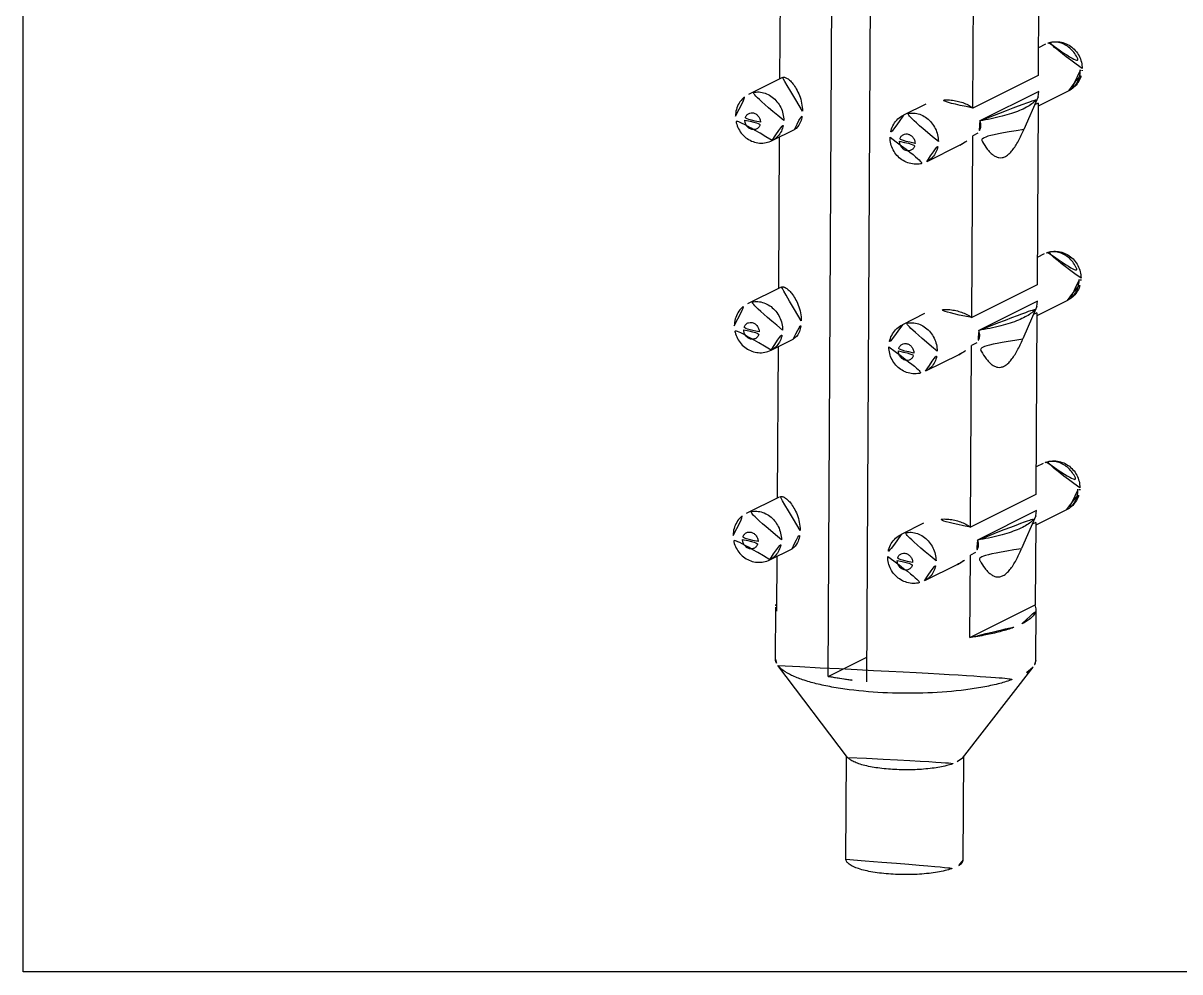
# Model space of a CAD drawing. Extents: x 16296660632 to 16296679688, y -37409620961 to -37409616551.
# Drawn here: x 16296678229.76 to 16296678256.42, y -37409617776.24 to -37409617754.37 of the extents above; entities that cross this region are included whole.
import ezdxf

# ---------------------------------------------------------------- set-up
doc = ezdxf.new("R2010")
doc.units = 0
doc.header["$LTSCALE"] = 10
doc.header["$MEASUREMENT"] = 0
doc.layers.get('0').update_dxf_attribs({"linetype": 'CONTINUOUS'})
doc.layers.add('02___PRT_ALL_AXES', color=7, linetype='CONTINUOUS')

msp = doc.modelspace()

# ---------------------------------------------------------------- linework, layer by layer
at = {"color": 7, "linetype": 'Continuous'}
for p, q in [((16296678248.307961, -37409617769.431892), (16296678248.4725, -37409617740.154747)), ((16296678249.198799, -37409617769.553589), (16296678249.363331, -37409617740.276451)), ((16296678253.163521, -37409617755.94754), (16296678251.807671, -37409617756.625267)), ((16296678253.148809, -37409617756.070992), (16296678252.823629, -37409617756.822372)), ((16296678253.14879, -37409617756.071159), (16296678253.163521, -37409617755.94754)), ((16296678253.148069, -37409617756.218117), (16296678253.06776, -37409617756.25827)), ((16296678251.76173, -37409617756.911102), (16296678251.64135, -37409617756.971283)), ((16296678253.13637, -37409617760.778748), (16296678251.780519, -37409617761.456482)), ((16296678253.12166, -37409617760.902206), (16296678252.79648, -37409617761.65358)), ((16296678253.121639, -37409617760.902367), (16296678253.13637, -37409617760.778748)), ((16296678253.12092, -37409617761.049339), (16296678253.040609, -37409617761.089493)), ((16296678251.734579, -37409617761.742317), (16296678251.614201, -37409617761.80249)), ((16296678253.109221, -37409617765.609962), (16296678251.75337, -37409617766.287689)), ((16296678253.094509, -37409617765.733414), (16296678252.769329, -37409617766.484787)), ((16296678253.09449, -37409617765.733582), (16296678253.109221, -37409617765.609962)), ((16296678253.093769, -37409617765.880547), (16296678253.01346, -37409617765.920692)), ((16296678251.70742, -37409617766.573517), (16296678251.587049, -37409617766.633698)), ((16296678247.10269, -37409617767.837837), (16296678247.122181, -37409617767.927116)), ((16296678251.576361, -37409617768.535591), (16296678253.08308, -37409617767.78244)), ((16296678253.102579, -37409617767.871719), (16296678253.08308, -37409617767.78244)), ((16296678248.307961, -37409617769.431892), (16296678249.20199, -37409617768.985008))]:
    msp.add_line(p, q, dxfattribs=at)
msp.add_lwpolyline([(16296678283.07406, -37409617776.240463), (16296678229.75769, -37409617776.240463), (16296678229.75769, -37409617693.900749), (16296678283.07406, -37409617693.900749)], close=True)
for centre, radius, start, end in [((16296678253.51841, -37409617755.259872), 0.447859, 105.0907784, 116.5407124), ((16296678253.488529, -37409617755.465477), 0.632541, 359.6900716, 3.3253834), ((16296678253.560261, -37409617755.41906), 0.604471, 354.7316924, 359.6765207), ((16296678253.491261, -37409617760.091087), 0.447859, 105.0907784, 116.5407124), ((16296678253.46137, -37409617760.296692), 0.632541, 359.6900716, 3.3253834), ((16296678253.5331, -37409617760.250267), 0.604471, 354.7316924, 359.6765207), ((16296678253.464109, -37409617764.922287), 0.447859, 105.0907784, 116.5407124), ((16296678253.434219, -37409617765.127907), 0.632541, 359.6900716, 3.3253834), ((16296678253.505951, -37409617765.081482), 0.604471, 354.7316924, 359.6765207)]:
    msp.add_arc(centre, radius, start, end, dxfattribs=at)
for points, knots in [([(16296678254.164721, -37409617755.422478), (16296678254.165001, -37409617755.371872), (16296678254.152809, -37409617755.270027), (16296678254.09845, -37409617755.126503), (16296678254.011351, -37409617755.000031), (16296678253.89658, -37409617754.898483), (16296678253.76055, -37409617754.828743), (16296678253.61149, -37409617754.796227), (16296678253.459459, -37409617754.804207), (16296678253.3631, -37409617754.836807), (16296678253.318291, -37409617754.859207)], [0, 0, 0, 0, 0.125412163, 0.251172451, 0.376846193, 0.502210914, 0.627115299, 0.751613101, 0.875868664, 1, 1, 1, 1]), ([(16296678253.40181, -37409617754.827461), (16296678253.44095, -37409617754.81691), (16296678253.523609, -37409617754.806213), (16296678253.64912, -37409617754.82254), (16296678253.770849, -37409617754.869682), (16296678253.920509, -37409617754.970551), (16296678254.064779, -37409617755.155121), (16296678254.11471, -37409617755.337341), (16296678254.120001, -37409617755.428787)], [0, 0, 0, 0, 0.114836293, 0.232872755, 0.355002748, 0.481207114, 0.740522847, 1, 1, 1, 1]), ([(16296678253.85482, -37409617755.932579), (16296678253.897551, -37409617755.911217), (16296678253.9778, -37409617755.856972), (16296678254.072889, -37409617755.74749), (16296678254.137421, -37409617755.617348), (16296678254.157761, -37409617755.522423), (16296678254.16217, -37409617755.474564)], [0, 0, 0, 0, 0.24938222, 0.499005027, 0.74905058, 1, 1, 1, 1]), ([(16296678254.121059, -37409617755.46891), (16296678254.120781, -37409617755.518112), (16296678254.10881, -37409617755.61512), (16296678254.05545, -37409617755.748833), (16296678253.970051, -37409617755.859398), (16296678253.89485, -37409617755.91256), (16296678253.85482, -37409617755.932571)], [0, 0, 0, 0, 0.26305497, 0.516337838, 0.760764768, 1, 1, 1, 1]), ([(16296678246.174129, -37409617756.517517), (16296678246.174431, -37409617756.465118), (16296678246.18865, -37409617756.360031), (16296678246.25091, -37409617756.214127), (16296678246.3505, -37409617756.090988), (16296678246.437469, -37409617756.030693), (16296678246.48403, -37409617756.007423)], [0, 0, 0, 0, 0.250995241, 0.50113091, 0.750689667, 1, 1, 1, 1]), ([(16296678247.286791, -37409617756.617126), (16296678247.287081, -37409617756.56575), (16296678247.274879, -37409617756.461662), (16296678247.221569, -37409617756.313744), (16296678247.136551, -37409617756.181282), (16296678247.02544, -37409617756.073181), (16296678246.89539, -37409617755.996758), (16296678246.75482, -37409617755.957527), (16296678246.613359, -37409617755.958763), (16296678246.52453, -37409617755.987167), (16296678246.48403, -37409617756.007431)], [0, 0, 0, 0, 0.129451959, 0.261224906, 0.393027892, 0.522644409, 0.648310085, 0.769235401, 0.885888901, 1, 1, 1, 1]), ([(16296678251.807671, -37409617756.625267), (16296678251.97875, -37409617756.597412), (16296678252.22312, -37409617756.548882), (16296678252.52656, -37409617756.46196), (16296678252.715, -37409617756.394073), (16296678252.873079, -37409617756.321274), (16296678252.99931, -37409617756.244209), (16296678253.09267, -37409617756.163513), (16296678253.13549, -37409617756.101707), (16296678253.14872, -37409617756.071159)], [0, 0, 0, 0, 0.349334638, 0.501144104, 0.635835368, 0.752632332, 0.851368115, 0.932906752, 1, 1, 1, 1]), ([(16296678246.748739, -37409617756.659279), (16296678246.74889, -37409617756.633636), (16296678246.739599, -37409617756.581581), (16296678246.70117, -37409617756.513268), (16296678246.64332, -37409617756.462418), (16296678246.5737, -37409617756.43689), (16296678246.50223, -37409617756.441833), (16296678246.441139, -37409617756.477783), (16296678246.401279, -37409617756.537949), (16296678246.39255, -37409617756.586128), (16296678246.39241, -37409617756.610603)], [0, 0, 0, 0, 0.13222119, 0.266287333, 0.39709956, 0.521213518, 0.638907507, 0.754510424, 0.873783701, 1, 1, 1, 1]), ([(16296678247.020559, -37409617757.080803), (16296678246.97576, -37409617757.103203), (16296678246.879391, -37409617757.135788), (16296678246.72735, -37409617757.143784), (16296678246.57827, -37409617757.111259), (16296678246.44223, -37409617757.041489), (16296678246.32745, -37409617756.939934), (16296678246.240379, -37409617756.813461), (16296678246.186029, -37409617756.669937), (16296678246.173849, -37409617756.568123), (16296678246.174129, -37409617756.517517)], [0, 0, 0, 0, 0.124126653, 0.248392657, 0.372910641, 0.497833568, 0.623206885, 0.748876612, 0.874606125, 1, 1, 1, 1]), ([(16296678246.39241, -37409617756.610603), (16296678246.39226, -37409617756.636253), (16296678246.40155, -37409617756.688301), (16296678246.43998, -37409617756.756622), (16296678246.497841, -37409617756.807457), (16296678246.56745, -37409617756.833), (16296678246.63892, -37409617756.828056), (16296678246.700001, -37409617756.792099), (16296678246.73987, -37409617756.731941), (16296678246.7486, -37409617756.683762), (16296678246.748739, -37409617756.659279)], [0, 0, 0, 0, 0.13222119, 0.266287333, 0.39709956, 0.521213518, 0.638907507, 0.754510424, 0.873783701, 1, 1, 1, 1]), ([(16296678247.020559, -37409617757.080788), (16296678247.060579, -37409617757.060783), (16296678247.13578, -37409617757.007607), (16296678247.22118, -37409617756.897057), (16296678247.274549, -37409617756.763344), (16296678247.28652, -37409617756.666344), (16296678247.286791, -37409617756.617126)], [0, 0, 0, 0, 0.239235232, 0.483662162, 0.73694503, 1, 1, 1, 1]), ([(16296678250.047371, -37409617756.494202), (16296678250.000811, -37409617756.517471), (16296678249.913839, -37409617756.577766), (16296678249.814251, -37409617756.700897), (16296678249.751989, -37409617756.846809), (16296678249.73777, -37409617756.951897), (16296678249.737471, -37409617757.004303)], [0, 0, 0, 0, 0.249297278, 0.498857891, 0.749003889, 1, 1, 1, 1]), ([(16296678250.85013, -37409617757.103897), (16296678250.85042, -37409617757.052528), (16296678250.838221, -37409617756.948441), (16296678250.784901, -37409617756.800507), (16296678250.69989, -37409617756.66806), (16296678250.588779, -37409617756.559959), (16296678250.458731, -37409617756.483543), (16296678250.318159, -37409617756.444313), (16296678250.176701, -37409617756.445534), (16296678250.08787, -37409617756.473953), (16296678250.047371, -37409617756.494209)], [0, 0, 0, 0, 0.129451958, 0.261224906, 0.393027891, 0.522644409, 0.648310085, 0.769235401, 0.885888901, 1, 1, 1, 1]), ([(16296678251.807671, -37409617756.625267), (16296678251.81687, -37409617756.644737), (16296678251.8316, -37409617756.687782), (16296678251.83441, -37409617756.760674), (16296678251.811171, -37409617756.838913), (16296678251.78027, -37409617756.887413), (16296678251.76173, -37409617756.911102)], [0, 0, 0, 0, 0.211465199, 0.441327156, 0.704593952, 1, 1, 1, 1]), ([(16296678250.31208, -37409617757.146057), (16296678250.312229, -37409617757.120407), (16296678250.302931, -37409617757.068359), (16296678250.264509, -37409617757.000053), (16296678250.206659, -37409617756.949203), (16296678250.137039, -37409617756.923668), (16296678250.065571, -37409617756.928596), (16296678250.00448, -37409617756.964561), (16296678249.964621, -37409617757.024727), (16296678249.955879, -37409617757.072906), (16296678249.95575, -37409617757.097382)], [0, 0, 0, 0, 0.132221257, 0.26628734, 0.397099522, 0.521213448, 0.638907473, 0.75451043, 0.873783761, 1, 1, 1, 1]), ([(16296678252.821489, -37409617756.827332), (16296678252.78297, -37409617756.916412), (16296678252.722589, -37409617757.045242), (16296678252.62991, -37409617757.203697), (16296678252.55863, -37409617757.304703), (16296678252.483919, -37409617757.386742), (16296678252.405939, -37409617757.445557), (16296678252.325159, -37409617757.477142), (16296678252.244841, -37409617757.478378), (16296678252.16983, -37409617757.453117), (16296678252.10083, -37409617757.408028), (16296678252.03644, -37409617757.347939), (16296678251.953421, -37409617757.249184), (16296678251.859449, -37409617757.103104), (16296678251.79388, -37409617756.977333), (16296678251.76173, -37409617756.911102)], [0, 0, 0, 0, 0.173087809, 0.253248541, 0.327149648, 0.39319113, 0.450410232, 0.499910326, 0.545212741, 0.590633428, 0.638989322, 0.691185098, 0.747191114, 0.868708797, 1, 1, 1, 1]), ([(16296678249.737471, -37409617757.004303), (16296678249.73719, -37409617757.054909), (16296678249.749371, -37409617757.156754), (16296678249.80374, -37409617757.300293), (16296678249.890829, -37409617757.42675), (16296678250.00561, -37409617757.528297), (16296678250.14164, -37409617757.598053), (16296678250.290701, -37409617757.630547), (16296678250.44273, -37409617757.622566), (16296678250.539089, -37409617757.589973), (16296678250.5839, -37409617757.567574)], [0, 0, 0, 0, 0.125412162, 0.251172451, 0.376846193, 0.502210914, 0.627115299, 0.751613101, 0.875868664, 1, 1, 1, 1]), ([(16296678249.95575, -37409617757.097382), (16296678249.955601, -37409617757.123016), (16296678249.96489, -37409617757.175079), (16296678250.003321, -37409617757.243401), (16296678250.061171, -37409617757.294243), (16296678250.130791, -37409617757.319771), (16296678250.202259, -37409617757.314827), (16296678250.26334, -37409617757.278877), (16296678250.303209, -37409617757.218719), (16296678250.311939, -37409617757.17054), (16296678250.31208, -37409617757.146057)], [0, 0, 0, 0, 0.132221257, 0.26628734, 0.397099522, 0.521213448, 0.638907473, 0.75451043, 0.873783761, 1, 1, 1, 1]), ([(16296678250.5839, -37409617757.567574), (16296678250.62392, -37409617757.547546), (16296678250.69912, -37409617757.494392), (16296678250.784519, -37409617757.383827), (16296678250.837891, -37409617757.250107), (16296678250.849859, -37409617757.153107), (16296678250.85013, -37409617757.103897)], [0, 0, 0, 0, 0.239235232, 0.483662162, 0.73694503, 1, 1, 1, 1]), ([(16296678254.137569, -37409617760.253677), (16296678254.13785, -37409617760.203079), (16296678254.12566, -37409617760.101227), (16296678254.071301, -37409617759.957703), (16296678253.9842, -37409617759.831238), (16296678253.869431, -37409617759.729691), (16296678253.733391, -37409617759.659943), (16296678253.584339, -37409617759.627434), (16296678253.43231, -37409617759.635422), (16296678253.335939, -37409617759.668007), (16296678253.29114, -37409617759.690407)], [0, 0, 0, 0, 0.125412163, 0.251172451, 0.376846193, 0.502210914, 0.627115299, 0.751613101, 0.875868664, 1, 1, 1, 1]), ([(16296678253.37466, -37409617759.658669), (16296678253.413799, -37409617759.648117), (16296678253.49646, -37409617759.637428), (16296678253.62196, -37409617759.653748), (16296678253.7437, -37409617759.700897), (16296678253.89336, -37409617759.801758), (16296678254.03763, -37409617759.986343), (16296678254.087549, -37409617760.168549), (16296678254.09285, -37409617760.260002)], [0, 0, 0, 0, 0.114836293, 0.232872755, 0.355002748, 0.481207114, 0.740522847, 1, 1, 1, 1]), ([(16296678253.827669, -37409617760.763786), (16296678253.870399, -37409617760.742432), (16296678253.950649, -37409617760.688179), (16296678254.04574, -37409617760.578697), (16296678254.11027, -37409617760.448563), (16296678254.13061, -37409617760.353638), (16296678254.135019, -37409617760.305771)], [0, 0, 0, 0, 0.24938222, 0.499005027, 0.74905058, 1, 1, 1, 1]), ([(16296678254.09391, -37409617760.300117), (16296678254.09363, -37409617760.349327), (16296678254.081659, -37409617760.446327), (16296678254.028299, -37409617760.580048), (16296678253.94289, -37409617760.690613), (16296678253.867689, -37409617760.743767), (16296678253.827669, -37409617760.763779)], [0, 0, 0, 0, 0.26305497, 0.516337838, 0.760764768, 1, 1, 1, 1]), ([(16296678246.14698, -37409617761.348732), (16296678246.14728, -37409617761.296333), (16296678246.161501, -37409617761.191238), (16296678246.223761, -37409617761.045341), (16296678246.323351, -37409617760.922203), (16296678246.41032, -37409617760.861908), (16296678246.456869, -37409617760.838631)], [0, 0, 0, 0, 0.250995241, 0.50113091, 0.750689667, 1, 1, 1, 1]), ([(16296678247.25964, -37409617761.448334), (16296678247.25993, -37409617761.396973), (16296678247.24773, -37409617761.29287), (16296678247.19441, -37409617761.144943), (16296678247.1094, -37409617761.012489), (16296678246.998289, -37409617760.904404), (16296678246.86824, -37409617760.827972), (16296678246.727671, -37409617760.788742), (16296678246.58621, -37409617760.78997), (16296678246.497379, -37409617760.81839), (16296678246.456881, -37409617760.838638)], [0, 0, 0, 0, 0.129451959, 0.261224906, 0.393027892, 0.522644409, 0.648310085, 0.769235401, 0.885888901, 1, 1, 1, 1]), ([(16296678251.780519, -37409617761.456482), (16296678251.951599, -37409617761.428627), (16296678252.195959, -37409617761.380089), (16296678252.499411, -37409617761.293167), (16296678252.687851, -37409617761.225281), (16296678252.84593, -37409617761.152473), (16296678252.97216, -37409617761.075417), (16296678253.065519, -37409617760.994713), (16296678253.108339, -37409617760.932907), (16296678253.121571, -37409617760.902367)], [0, 0, 0, 0, 0.349334638, 0.501144104, 0.635835368, 0.752632332, 0.851368115, 0.932906752, 1, 1, 1, 1]), ([(16296678246.99341, -37409617761.91201), (16296678246.948601, -37409617761.934402), (16296678246.85224, -37409617761.967003), (16296678246.700199, -37409617761.974983), (16296678246.551121, -37409617761.942467), (16296678246.415079, -37409617761.872704), (16296678246.300301, -37409617761.771141), (16296678246.21323, -37409617761.644669), (16296678246.158871, -37409617761.50116), (16296678246.1467, -37409617761.39933), (16296678246.14698, -37409617761.348732)], [0, 0, 0, 0, 0.124126653, 0.248392657, 0.372910641, 0.497833568, 0.623206885, 0.748876612, 0.874606125, 1, 1, 1, 1]), ([(16296678246.365259, -37409617761.441818), (16296678246.36511, -37409617761.467461), (16296678246.374399, -37409617761.519524), (16296678246.41283, -37409617761.58783), (16296678246.47068, -37409617761.638672), (16296678246.5403, -37409617761.664207), (16296678246.611771, -37409617761.659271), (16296678246.67285, -37409617761.623306), (16296678246.712721, -37409617761.563148), (16296678246.721451, -37409617761.514969), (16296678246.72159, -37409617761.490494)], [0, 0, 0, 0, 0.13222119, 0.266287333, 0.39709956, 0.521213518, 0.638907507, 0.754510424, 0.873783701, 1, 1, 1, 1]), ([(16296678246.72159, -37409617761.490494), (16296678246.721741, -37409617761.464851), (16296678246.71244, -37409617761.412788), (16296678246.674021, -37409617761.344467), (16296678246.616171, -37409617761.293633), (16296678246.546551, -37409617761.268097), (16296678246.475071, -37409617761.273041), (16296678246.41399, -37409617761.308998), (16296678246.37413, -37409617761.369164), (16296678246.365391, -37409617761.417343), (16296678246.365259, -37409617761.441818)], [0, 0, 0, 0, 0.13222119, 0.266287333, 0.39709956, 0.521213518, 0.638907507, 0.754510424, 0.873783701, 1, 1, 1, 1]), ([(16296678246.99341, -37409617761.912003), (16296678247.03343, -37409617761.891983), (16296678247.108629, -37409617761.838821), (16296678247.194031, -37409617761.728256), (16296678247.2474, -37409617761.594551), (16296678247.259371, -37409617761.497543), (16296678247.25964, -37409617761.448334)], [0, 0, 0, 0, 0.239235232, 0.483662162, 0.73694503, 1, 1, 1, 1]), ([(16296678250.02021, -37409617761.325409), (16296678249.97366, -37409617761.348679), (16296678249.88669, -37409617761.408974), (16296678249.7871, -37409617761.53212), (16296678249.72484, -37409617761.678017), (16296678249.710621, -37409617761.783112), (16296678249.71032, -37409617761.83551)], [0, 0, 0, 0, 0.249297278, 0.498857891, 0.749003889, 1, 1, 1, 1]), ([(16296678250.822981, -37409617761.935112), (16296678250.823271, -37409617761.883743), (16296678250.811069, -37409617761.779648), (16296678250.75775, -37409617761.631721), (16296678250.672741, -37409617761.499268), (16296678250.56163, -37409617761.391167), (16296678250.43158, -37409617761.314751), (16296678250.29101, -37409617761.27552), (16296678250.149549, -37409617761.276749), (16296678250.06072, -37409617761.305168), (16296678250.02022, -37409617761.325417)], [0, 0, 0, 0, 0.129451958, 0.261224906, 0.393027891, 0.522644409, 0.648310085, 0.769235401, 0.885888901, 1, 1, 1, 1]), ([(16296678251.780519, -37409617761.456482), (16296678251.789709, -37409617761.475952), (16296678251.804449, -37409617761.518997), (16296678251.807261, -37409617761.591873), (16296678251.784019, -37409617761.670113), (16296678251.753111, -37409617761.718628), (16296678251.734579, -37409617761.742317)], [0, 0, 0, 0, 0.211465199, 0.441327156, 0.704593952, 1, 1, 1, 1]), ([(16296678250.284929, -37409617761.977272), (16296678250.28507, -37409617761.95163), (16296678250.27578, -37409617761.899567), (16296678250.23736, -37409617761.831253), (16296678250.179501, -37409617761.780411), (16296678250.10988, -37409617761.754883), (16296678250.03841, -37409617761.759811), (16296678249.977329, -37409617761.795776), (16296678249.937469, -37409617761.855927), (16296678249.92873, -37409617761.904114), (16296678249.9286, -37409617761.928589)], [0, 0, 0, 0, 0.132221257, 0.26628734, 0.397099522, 0.521213448, 0.638907473, 0.75451043, 0.873783761, 1, 1, 1, 1]), ([(16296678252.79434, -37409617761.658546), (16296678252.755819, -37409617761.74762), (16296678252.69544, -37409617761.876457), (16296678252.602751, -37409617762.034912), (16296678252.531481, -37409617762.13591), (16296678252.45677, -37409617762.217957), (16296678252.37879, -37409617762.276756), (16296678252.29801, -37409617762.308357), (16296678252.21769, -37409617762.309593), (16296678252.142679, -37409617762.284317), (16296678252.073681, -37409617762.239243), (16296678252.009291, -37409617762.179153), (16296678251.92627, -37409617762.080391), (16296678251.832291, -37409617761.934303), (16296678251.766729, -37409617761.808533), (16296678251.734579, -37409617761.742317)], [0, 0, 0, 0, 0.173087809, 0.253248541, 0.327149648, 0.39319113, 0.450410232, 0.499910326, 0.545212741, 0.590633428, 0.638989322, 0.691185098, 0.747191114, 0.868708797, 1, 1, 1, 1]), ([(16296678249.71032, -37409617761.83551), (16296678249.710039, -37409617761.886124), (16296678249.722219, -37409617761.987961), (16296678249.776581, -37409617762.131493), (16296678249.86368, -37409617762.257957), (16296678249.97846, -37409617762.359497), (16296678250.114491, -37409617762.429253), (16296678250.26355, -37409617762.461761), (16296678250.415581, -37409617762.453773), (16296678250.51194, -37409617762.421181), (16296678250.556749, -37409617762.398788)], [0, 0, 0, 0, 0.125412162, 0.251172451, 0.376846193, 0.502210914, 0.627115299, 0.751613101, 0.875868664, 1, 1, 1, 1]), ([(16296678249.9286, -37409617761.928589), (16296678249.92845, -37409617761.954239), (16296678249.93774, -37409617762.006287), (16296678249.97617, -37409617762.074608), (16296678250.034019, -37409617762.12545), (16296678250.10364, -37409617762.150993), (16296678250.17511, -37409617762.146049), (16296678250.236191, -37409617762.110077), (16296678250.27606, -37409617762.049927), (16296678250.28479, -37409617762.001747), (16296678250.284929, -37409617761.977272)], [0, 0, 0, 0, 0.132221257, 0.26628734, 0.397099522, 0.521213448, 0.638907473, 0.75451043, 0.873783761, 1, 1, 1, 1]), ([(16296678250.55674, -37409617762.398781), (16296678250.596769, -37409617762.378761), (16296678250.67197, -37409617762.3256), (16296678250.75737, -37409617762.215042), (16296678250.81074, -37409617762.081329), (16296678250.822701, -37409617761.984322), (16296678250.822981, -37409617761.935112)], [0, 0, 0, 0, 0.239235232, 0.483662162, 0.73694503, 1, 1, 1, 1]), ([(16296678254.110411, -37409617765.0849), (16296678254.110701, -37409617765.034286), (16296678254.098511, -37409617764.932449), (16296678254.044149, -37409617764.788918), (16296678253.95705, -37409617764.662453), (16296678253.842279, -37409617764.560913), (16296678253.70624, -37409617764.491158), (16296678253.55719, -37409617764.458649), (16296678253.405161, -37409617764.466637), (16296678253.30879, -37409617764.499229), (16296678253.26399, -37409617764.521622)], [0, 0, 0, 0, 0.125412163, 0.251172451, 0.376846193, 0.502210914, 0.627115299, 0.751613101, 0.875868664, 1, 1, 1, 1]), ([(16296678253.347509, -37409617764.489883), (16296678253.38665, -37409617764.479317), (16296678253.469311, -37409617764.468643), (16296678253.59481, -37409617764.484962), (16296678253.716551, -37409617764.532097), (16296678253.866211, -37409617764.632973), (16296678254.010481, -37409617764.817543), (16296678254.0604, -37409617764.999763), (16296678254.065701, -37409617765.091209)], [0, 0, 0, 0, 0.114836293, 0.232872755, 0.355002748, 0.481207114, 0.740522847, 1, 1, 1, 1]), ([(16296678253.80052, -37409617765.595001), (16296678253.843241, -37409617765.573639), (16296678253.9235, -37409617765.519386), (16296678254.018591, -37409617765.409897), (16296678254.083111, -37409617765.27977), (16296678254.10346, -37409617765.184837), (16296678254.10787, -37409617765.136993)], [0, 0, 0, 0, 0.24938222, 0.499005027, 0.74905058, 1, 1, 1, 1]), ([(16296678254.066759, -37409617765.131317), (16296678254.066481, -37409617765.180527), (16296678254.05451, -37409617765.277542), (16296678254.001141, -37409617765.411247), (16296678253.915739, -37409617765.521812), (16296678253.84054, -37409617765.574966), (16296678253.80052, -37409617765.594994)], [0, 0, 0, 0, 0.26305497, 0.516337838, 0.760764768, 1, 1, 1, 1]), ([(16296678246.119829, -37409617766.179947), (16296678246.120119, -37409617766.127541), (16296678246.13435, -37409617766.022453), (16296678246.196609, -37409617765.876556), (16296678246.2962, -37409617765.75341), (16296678246.383169, -37409617765.693123), (16296678246.42972, -37409617765.669853)], [0, 0, 0, 0, 0.250995241, 0.50113091, 0.750689667, 1, 1, 1, 1]), ([(16296678247.232491, -37409617766.279549), (16296678247.23278, -37409617766.228172), (16296678247.220579, -37409617766.124077), (16296678247.167259, -37409617765.976158), (16296678247.082251, -37409617765.843697), (16296678246.97114, -37409617765.735603), (16296678246.841089, -37409617765.65918), (16296678246.70052, -37409617765.619949), (16296678246.559059, -37409617765.621178), (16296678246.47023, -37409617765.649597), (16296678246.429729, -37409617765.669853)], [0, 0, 0, 0, 0.129451959, 0.261224906, 0.393027892, 0.522644409, 0.648310085, 0.769235401, 0.885888901, 1, 1, 1, 1]), ([(16296678251.75337, -37409617766.287689), (16296678251.92444, -37409617766.259827), (16296678252.16881, -37409617766.211304), (16296678252.47226, -37409617766.124367), (16296678252.6607, -37409617766.056488), (16296678252.818781, -37409617765.983688), (16296678252.945009, -37409617765.906631), (16296678253.03837, -37409617765.825928), (16296678253.08119, -37409617765.76413), (16296678253.094419, -37409617765.733582)], [0, 0, 0, 0, 0.349334638, 0.501144104, 0.635835368, 0.752632332, 0.851368115, 0.932906752, 1, 1, 1, 1]), ([(16296678246.966261, -37409617766.743217), (16296678246.92145, -37409617766.76561), (16296678246.82509, -37409617766.79821), (16296678246.67304, -37409617766.806198), (16296678246.52397, -37409617766.773666), (16296678246.38793, -37409617766.703911), (16296678246.273149, -37409617766.602348), (16296678246.186081, -37409617766.475883), (16296678246.13172, -37409617766.332367), (16296678246.119539, -37409617766.230553), (16296678246.119829, -37409617766.179947)], [0, 0, 0, 0, 0.124126653, 0.248392657, 0.372910641, 0.497833568, 0.623206885, 0.748876612, 0.874606125, 1, 1, 1, 1]), ([(16296678246.33811, -37409617766.273033), (16296678246.337959, -37409617766.298668), (16296678246.34725, -37409617766.350723), (16296678246.385679, -37409617766.419037), (16296678246.443529, -37409617766.469887), (16296678246.513149, -37409617766.495407), (16296678246.58462, -37409617766.490479), (16296678246.6457, -37409617766.454521), (16296678246.68557, -37409617766.394363), (16296678246.6943, -37409617766.346184), (16296678246.694441, -37409617766.321701)], [0, 0, 0, 0, 0.13222119, 0.266287333, 0.39709956, 0.521213518, 0.638907507, 0.754510424, 0.873783701, 1, 1, 1, 1]), ([(16296678246.694441, -37409617766.321701), (16296678246.69458, -37409617766.296059), (16296678246.685289, -37409617766.244003), (16296678246.64687, -37409617766.175682), (16296678246.58901, -37409617766.12484), (16296678246.51939, -37409617766.099312), (16296678246.44792, -37409617766.104248), (16296678246.386841, -37409617766.140213), (16296678246.346979, -37409617766.200371), (16296678246.33824, -37409617766.248543), (16296678246.33811, -37409617766.273033)], [0, 0, 0, 0, 0.13222119, 0.266287333, 0.39709956, 0.521213518, 0.638907507, 0.754510424, 0.873783701, 1, 1, 1, 1]), ([(16296678249.993059, -37409617766.156616), (16296678249.94651, -37409617766.179893), (16296678249.859541, -37409617766.240189), (16296678249.759951, -37409617766.363327), (16296678249.697689, -37409617766.509216), (16296678249.68346, -37409617766.614319), (16296678249.68317, -37409617766.666733)], [0, 0, 0, 0, 0.249297278, 0.498857891, 0.749003889, 1, 1, 1, 1]), ([(16296678250.79583, -37409617766.766327), (16296678250.79612, -37409617766.714951), (16296678250.78392, -37409617766.610863), (16296678250.7306, -37409617766.462936), (16296678250.64559, -37409617766.330467), (16296678250.534479, -37409617766.222382), (16296678250.404421, -37409617766.145958), (16296678250.263861, -37409617766.106728), (16296678250.1224, -37409617766.107964), (16296678250.033569, -37409617766.136383), (16296678249.993071, -37409617766.156631)], [0, 0, 0, 0, 0.129451958, 0.261224906, 0.393027891, 0.522644409, 0.648310085, 0.769235401, 0.885888901, 1, 1, 1, 1]), ([(16296678251.75337, -37409617766.287689), (16296678251.76256, -37409617766.307167), (16296678251.77729, -37409617766.350197), (16296678251.780109, -37409617766.423088), (16296678251.75687, -37409617766.501328), (16296678251.72596, -37409617766.549843), (16296678251.70742, -37409617766.573517)], [0, 0, 0, 0, 0.211465199, 0.441327156, 0.704593952, 1, 1, 1, 1]), ([(16296678246.966249, -37409617766.74321), (16296678247.006281, -37409617766.723198), (16296678247.08148, -37409617766.670036), (16296678247.16688, -37409617766.559471), (16296678247.220249, -37409617766.425758), (16296678247.23221, -37409617766.328751), (16296678247.232491, -37409617766.279549)], [0, 0, 0, 0, 0.239235232, 0.483662162, 0.73694503, 1, 1, 1, 1]), ([(16296678252.767191, -37409617766.489754), (16296678252.72867, -37409617766.578827), (16296678252.668289, -37409617766.707657), (16296678252.5756, -37409617766.866119), (16296678252.50432, -37409617766.967117), (16296678252.429621, -37409617767.049156), (16296678252.351641, -37409617767.107979), (16296678252.270861, -37409617767.139557), (16296678252.19054, -37409617767.1408), (16296678252.11553, -37409617767.11554), (16296678252.04653, -37409617767.07045), (16296678251.98214, -37409617767.010353), (16296678251.89912, -37409617766.911613), (16296678251.80514, -37409617766.765518), (16296678251.73958, -37409617766.639748), (16296678251.70742, -37409617766.573517)], [0, 0, 0, 0, 0.173087809, 0.253248541, 0.327149648, 0.39319113, 0.450410232, 0.499910326, 0.545212741, 0.590633428, 0.638989322, 0.691185098, 0.747191114, 0.868708797, 1, 1, 1, 1]), ([(16296678249.68317, -37409617766.666733), (16296678249.68288, -37409617766.717331), (16296678249.69507, -37409617766.819168), (16296678249.74943, -37409617766.962708), (16296678249.836531, -37409617767.089172), (16296678249.951309, -37409617767.190712), (16296678250.087339, -37409617767.260468), (16296678250.236389, -37409617767.292976), (16296678250.38843, -37409617767.284981), (16296678250.484791, -37409617767.252403), (16296678250.5296, -37409617767.230003)], [0, 0, 0, 0, 0.125412162, 0.251172451, 0.376846193, 0.502210914, 0.627115299, 0.751613101, 0.875868664, 1, 1, 1, 1]), ([(16296678249.901449, -37409617766.759804), (16296678249.9013, -37409617766.785454), (16296678249.910589, -37409617766.837502), (16296678249.94902, -37409617766.905823), (16296678250.00687, -37409617766.956673), (16296678250.07649, -37409617766.982193), (16296678250.147961, -37409617766.977257), (16296678250.20904, -37409617766.941299), (16296678250.248911, -37409617766.881126), (16296678250.257641, -37409617766.832962), (16296678250.25778, -37409617766.808479)], [0, 0, 0, 0, 0.132221257, 0.26628734, 0.397099522, 0.521213448, 0.638907473, 0.75451043, 0.873783761, 1, 1, 1, 1]), ([(16296678250.25778, -37409617766.808479), (16296678250.257919, -37409617766.782837), (16296678250.248631, -37409617766.730782), (16296678250.210211, -37409617766.66246), (16296678250.152349, -37409617766.611618), (16296678250.082729, -37409617766.58609), (16296678250.011259, -37409617766.591026), (16296678249.95018, -37409617766.626984), (16296678249.91032, -37409617766.687149), (16296678249.901581, -37409617766.735321), (16296678249.901449, -37409617766.759804)], [0, 0, 0, 0, 0.132221257, 0.26628734, 0.397099522, 0.521213448, 0.638907473, 0.75451043, 0.873783761, 1, 1, 1, 1]), ([(16296678250.529591, -37409617767.229988), (16296678250.56962, -37409617767.209976), (16296678250.644819, -37409617767.156807), (16296678250.730221, -37409617767.046249), (16296678250.78359, -37409617766.912537), (16296678250.795549, -37409617766.815529), (16296678250.79583, -37409617766.766327)], [0, 0, 0, 0, 0.239235232, 0.483662162, 0.73694503, 1, 1, 1, 1]), ([(16296678247.115351, -37409617767.76815), (16296678247.1133, -37409617767.773857), (16296678247.106171, -37409617767.796448), (16296678247.102791, -37409617767.820236), (16296678247.10268, -37409617767.837837)], [0, 0, 0, 0, 0.256459594, 1, 1, 1, 1]), ([(16296678252.775141, -37409617768.219856), (16296678252.82391, -37409617768.19548), (16296678252.91057, -37409617768.146461), (16296678253.01664, -37409617768.060966), (16296678253.08503, -37409617767.97023), (16296678253.1024, -37409617767.902702), (16296678253.102579, -37409617767.871719)], [0, 0, 0, 0, 0.327708956, 0.596202456, 0.81381354, 1, 1, 1, 1]), ([(16296678251.576361, -37409617768.535591), (16296678251.69865, -37409617768.518463), (16296678251.930639, -37409617768.480507), (16296678252.255381, -37409617768.408127), (16296678252.534599, -37409617768.324547), (16296678252.70159, -37409617768.256622), (16296678252.775141, -37409617768.219856)], [0, 0, 0, 0, 0.297779508, 0.566554725, 0.801727028, 1, 1, 1, 1]), ([(16296678248.307961, -37409617769.431892), (16296678248.449301, -37409617769.459686), (16296678248.74543, -37409617769.507736), (16296678249.0436, -37409617769.540222), (16296678249.198799, -37409617769.553589)], [0, 0, 0, 0, 0.480442195, 1, 1, 1, 1])]:
    msp.add_open_spline(points, degree=3, knots=knots, dxfattribs=at)
at = {"layer": '02___PRT_ALL_AXES', "color": 7, "linetype": 'Continuous'}
for p, q in [((16296678253.17523, -37409617751.386917), (16296678253.15168, -37409617755.577187)), ((16296678247.210751, -37409617752.168091), (16296678247.19116, -37409617755.653961)), ((16296678251.644951, -37409617756.330353), (16296678251.668501, -37409617752.140068)), ((16296678253.318291, -37409617754.859207), (16296678253.155251, -37409617754.940697)), ((16296678246.48403, -37409617756.007423), (16296678247.246811, -37409617755.626137)), ((16296678253.15168, -37409617755.577187), (16296678251.644951, -37409617756.330353)), ((16296678253.85482, -37409617755.932579), (16296678253.14769, -37409617756.286041)), ((16296678250.559931, -37409617756.237991), (16296678250.047371, -37409617756.494202)), ((16296678253.148069, -37409617756.218117), (16296678253.124531, -37409617760.408409)), ((16296678247.020559, -37409617757.080803), (16296678247.533251, -37409617756.824516)), ((16296678251.6178, -37409617761.161552), (16296678251.64135, -37409617756.971283)), ((16296678247.183599, -37409617756.999298), (16296678247.164009, -37409617760.485168)), ((16296678251.34667, -37409617757.186287), (16296678250.5839, -37409617757.567574)), ((16296678253.29114, -37409617759.690407), (16296678253.128099, -37409617759.771912)), ((16296678253.124531, -37409617760.408409), (16296678251.6178, -37409617761.161552)), ((16296678246.456869, -37409617760.838631), (16296678247.21966, -37409617760.457352)), ((16296678253.827669, -37409617760.763786), (16296678253.120541, -37409617761.117264)), ((16296678250.53278, -37409617761.069199), (16296678250.02021, -37409617761.325409)), ((16296678253.12092, -37409617761.049339), (16296678253.09737, -37409617765.239616)), ((16296678246.99341, -37409617761.91201), (16296678247.5061, -37409617761.655731)), ((16296678247.156441, -37409617761.830513), (16296678247.13685, -37409617765.316383)), ((16296678251.319521, -37409617762.017502), (16296678250.556749, -37409617762.398788)), ((16296678251.590651, -37409617765.992767), (16296678251.614201, -37409617761.80249)), ((16296678253.26399, -37409617764.521622), (16296678253.10095, -37409617764.603119)), ((16296678253.09737, -37409617765.239616), (16296678251.590651, -37409617765.992767)), ((16296678246.42972, -37409617765.669853), (16296678247.192499, -37409617765.288559)), ((16296678253.80052, -37409617765.595001), (16296678253.09339, -37409617765.948463)), ((16296678250.50563, -37409617765.900414), (16296678249.993059, -37409617766.156616)), ((16296678253.093769, -37409617765.880547), (16296678253.08308, -37409617767.78244)), ((16296678246.966261, -37409617766.743217), (16296678247.478951, -37409617766.486954)), ((16296678247.12929, -37409617766.66172), (16296678247.122181, -37409617767.927116)), ((16296678251.576361, -37409617768.535591), (16296678251.587049, -37409617766.633698)), ((16296678251.29237, -37409617766.848717), (16296678250.5296, -37409617767.230003)), ((16296678247.09598, -37409617769.030853), (16296678247.10268, -37409617767.837921)), ((16296678253.095881, -37409617769.064568), (16296678253.102579, -37409617767.871643)), ((16296678248.758961, -37409617771.2967), (16296678247.15222, -37409617769.181213)), ((16296678251.407539, -37409617771.311577), (16296678253.037951, -37409617769.214279)), ((16296678248.72007, -37409617773.644653), (16296678248.733459, -37409617771.263123)), ((16296678251.407539, -37409617771.311577), (16296678251.286249, -37409617771.400909)), ((16296678251.420031, -37409617773.659821), (16296678251.433411, -37409617771.27829))]:
    msp.add_line(p, q, dxfattribs=at)
for points, knots in [([(16296678247.716881, -37409617756.402153), (16296678247.71722, -37409617756.340057), (16296678247.704611, -37409617756.216133), (16296678247.654449, -37409617756.042717), (16296678247.58357, -37409617755.892921), (16296678247.504431, -37409617755.775383), (16296678247.42725, -37409617755.692017), (16296678247.365191, -37409617755.645523), (16296678247.32085, -37409617755.625381), (16296678247.2931, -37409617755.618469), (16296678247.268049, -37409617755.618309), (16296678247.25301, -37409617755.622993), (16296678247.24642, -37409617755.626343)], [0, 0, 0, 0, 0.188908674, 0.376073293, 0.54675457, 0.691061789, 0.805447283, 0.891159386, 0.924666629, 0.953027635, 0.977533432, 1, 1, 1, 1]), ([(16296678251.644951, -37409617756.330353), (16296678251.57618, -37409617756.276123), (16296678251.454241, -37409617756.215347), (16296678251.280729, -37409617756.16584), (16296678250.995319, -37409617756.119087), (16296678250.73497, -37409617756.150558), (16296678250.558769, -37409617756.238579)], [0, 0, 0, 0, 0.232176021, 0.353206422, 0.477864579, 1, 1, 1, 1]), ([(16296678247.53161, -37409617756.825333), (16296678247.589729, -37409617756.796333), (16296678247.660839, -37409617756.700104), (16296678247.707491, -37409617756.548111), (16296678247.716591, -37409617756.45266), (16296678247.716881, -37409617756.402153)], [0, 0, 0, 0, 0.406664804, 0.683745555, 1, 1, 1, 1]), ([(16296678251.34823, -37409617757.185516), (16296678251.375259, -37409617757.171951), (16296678251.481489, -37409617757.113327), (16296678251.5788, -37409617757.037514), (16296678251.64135, -37409617756.971283)], [0, 0, 0, 0, 0.249256891, 1, 1, 1, 1]), ([(16296678247.68972, -37409617761.23336), (16296678247.690069, -37409617761.171257), (16296678247.67745, -37409617761.04734), (16296678247.6273, -37409617760.873917), (16296678247.556419, -37409617760.724129), (16296678247.47728, -37409617760.60659), (16296678247.400101, -37409617760.523232), (16296678247.338039, -37409617760.47673), (16296678247.293699, -37409617760.456589), (16296678247.265949, -37409617760.449677), (16296678247.2409, -37409617760.449516), (16296678247.225849, -37409617760.454201), (16296678247.219271, -37409617760.457542)], [0, 0, 0, 0, 0.188908674, 0.376073293, 0.54675457, 0.691061789, 0.805447283, 0.891159386, 0.924666629, 0.953027635, 0.977533432, 1, 1, 1, 1]), ([(16296678251.6178, -37409617761.161552), (16296678251.54903, -37409617761.10733), (16296678251.42708, -37409617761.046562), (16296678251.253571, -37409617760.997063), (16296678250.96817, -37409617760.950302), (16296678250.707821, -37409617760.981773), (16296678250.53162, -37409617761.069794)], [0, 0, 0, 0, 0.232176021, 0.353206422, 0.477864579, 1, 1, 1, 1]), ([(16296678247.504459, -37409617761.656548), (16296678247.56258, -37409617761.627548), (16296678247.63368, -37409617761.531311), (16296678247.68034, -37409617761.379333), (16296678247.68944, -37409617761.283867), (16296678247.68972, -37409617761.23336)], [0, 0, 0, 0, 0.406664804, 0.683745555, 1, 1, 1, 1]), ([(16296678251.321079, -37409617762.016731), (16296678251.34811, -37409617762.003159), (16296678251.45433, -37409617761.944527), (16296678251.551649, -37409617761.868721), (16296678251.614201, -37409617761.80249)], [0, 0, 0, 0, 0.249256891, 1, 1, 1, 1]), ([(16296678247.662571, -37409617766.064568), (16296678247.66292, -37409617766.00248), (16296678247.650299, -37409617765.878548), (16296678247.600149, -37409617765.705139), (16296678247.52927, -37409617765.555344), (16296678247.45013, -37409617765.437798), (16296678247.37295, -37409617765.354446), (16296678247.31089, -37409617765.307938), (16296678247.26655, -37409617765.287804), (16296678247.2388, -37409617765.280891), (16296678247.213751, -37409617765.280724), (16296678247.1987, -37409617765.285408), (16296678247.19212, -37409617765.28875)], [0, 0, 0, 0, 0.188908674, 0.376073293, 0.54675457, 0.691061789, 0.805447283, 0.891159386, 0.924666629, 0.953027635, 0.977533432, 1, 1, 1, 1]), ([(16296678251.590651, -37409617765.992767), (16296678251.521879, -37409617765.938538), (16296678251.399929, -37409617765.877777), (16296678251.226419, -37409617765.828262), (16296678250.941019, -37409617765.781509), (16296678250.68066, -37409617765.812981), (16296678250.504471, -37409617765.901001)], [0, 0, 0, 0, 0.232176021, 0.353206422, 0.477864579, 1, 1, 1, 1]), ([(16296678247.477301, -37409617766.487747), (16296678247.535431, -37409617766.458763), (16296678247.606529, -37409617766.362518), (16296678247.653191, -37409617766.210533), (16296678247.662291, -37409617766.115082), (16296678247.662571, -37409617766.064568)], [0, 0, 0, 0, 0.406664804, 0.683745555, 1, 1, 1, 1]), ([(16296678251.29393, -37409617766.847939), (16296678251.320959, -37409617766.834373), (16296678251.427179, -37409617766.775749), (16296678251.5245, -37409617766.699944), (16296678251.587049, -37409617766.633698)], [0, 0, 0, 0, 0.249256891, 1, 1, 1, 1]), ([(16296678247.095989, -37409617769.030853), (16296678247.09586, -37409617769.056427), (16296678247.10659, -37409617769.111069), (16296678247.134871, -37409617769.158363), (16296678247.152229, -37409617769.181213)], [0, 0, 0, 0, 0.47136823, 1, 1, 1, 1]), ([(16296678247.152229, -37409617769.181213), (16296678247.18648, -37409617769.22628), (16296678247.287001, -37409617769.312782), (16296678247.481939, -37409617769.419121), (16296678247.737181, -37409617769.517662), (16296678248.047409, -37409617769.605614), (16296678248.406019, -37409617769.681), (16296678248.954201, -37409617769.764526), (16296678249.69256, -37409617769.823097), (16296678250.590691, -37409617769.82428), (16296678251.323629, -37409617769.767632), (16296678251.863131, -37409617769.685173), (16296678252.21245, -37409617769.610703), (16296678252.51177, -37409617769.523521), (16296678252.6903, -37409617769.451851), (16296678252.768431, -37409617769.412804)], [0, 0, 0, 0, 0.029343938, 0.067510224, 0.114827429, 0.170807058, 0.234496415, 0.30462986, 0.458096793, 0.617852862, 0.769746917, 0.838555187, 0.90060718, 0.954725156, 1, 1, 1, 1]), ([(16296678253.037951, -37409617769.214279), (16296678253.00757, -37409617769.253372), (16296678252.922131, -37409617769.32872), (16296678252.82452, -37409617769.384758), (16296678252.768431, -37409617769.412804)], [0, 0, 0, 0, 0.441197182, 1, 1, 1, 1]), ([(16296678253.095869, -37409617769.064568), (16296678253.09573, -37409617769.090141), (16296678253.084391, -37409617769.144669), (16296678253.05555, -37409617769.191643), (16296678253.037951, -37409617769.214279)], [0, 0, 0, 0, 0.471340111, 1, 1, 1, 1]), ([(16296678248.75898, -37409617771.2967), (16296678248.774389, -37409617771.316994), (16296678248.819611, -37409617771.355919), (16296678248.907339, -37409617771.403763), (16296678249.0222, -37409617771.448112), (16296678249.220409, -37409617771.504219), (16296678249.51486, -37409617771.554672), (16296678249.902069, -37409617771.585587), (16296678250.30628, -37409617771.586067), (16296678250.636089, -37409617771.560577), (16296678250.87886, -37409617771.523483), (16296678251.03607, -37409617771.489983), (16296678251.170759, -37409617771.450722), (16296678251.251101, -37409617771.41848), (16296678251.286249, -37409617771.400909)], [0, 0, 0, 0, 0.029341703, 0.067511438, 0.114831811, 0.170813802, 0.304588886, 0.458066112, 0.617829896, 0.769734198, 0.838539762, 0.900600027, 0.954737188, 1, 1, 1, 1]), ([(16296678248.72007, -37409617773.644737), (16296678248.72002, -37409617773.654533), (16296678248.72344, -37409617773.675148), (16296678248.738371, -37409617773.704689), (16296678248.762409, -37409617773.733383), (16296678248.8097, -37409617773.773338), (16296678248.892441, -37409617773.819168), (16296678249.016621, -37409617773.866661), (16296678249.169531, -37409617773.908684), (16296678249.347059, -37409617773.943962), (16296678249.544531, -37409617773.971497), (16296678249.83123, -37409617773.997101), (16296678250.197001, -37409617774.005157), (16296678250.55673, -37409617773.983391), (16296678250.824369, -37409617773.946487), (16296678250.998119, -37409617773.911797), (16296678251.14636, -37409617773.870323), (16296678251.234461, -37409617773.835617), (16296678251.27268, -37409617773.816521)], [0, 0, 0, 0, 0.010967409, 0.022939905, 0.036668255, 0.05262554, 0.092052433, 0.141833091, 0.201364477, 0.269450742, 0.344484749, 0.424607768, 0.591782774, 0.753829351, 0.827708298, 0.894308012, 0.95213854, 1, 1, 1, 1]), ([(16296678251.420031, -37409617773.659714), (16296678251.41997, -37409617773.67366), (16296678251.412201, -37409617773.704086), (16296678251.38139, -37409617773.74498), (16296678251.333611, -37409617773.783447), (16296678251.294621, -37409617773.80555), (16296678251.27268, -37409617773.816521)], [0, 0, 0, 0, 0.18612813, 0.403847081, 0.672638524, 1, 1, 1, 1])]:
    msp.add_open_spline(points, degree=3, knots=knots, dxfattribs=at)

doc.saveas('drawing.dxf')
